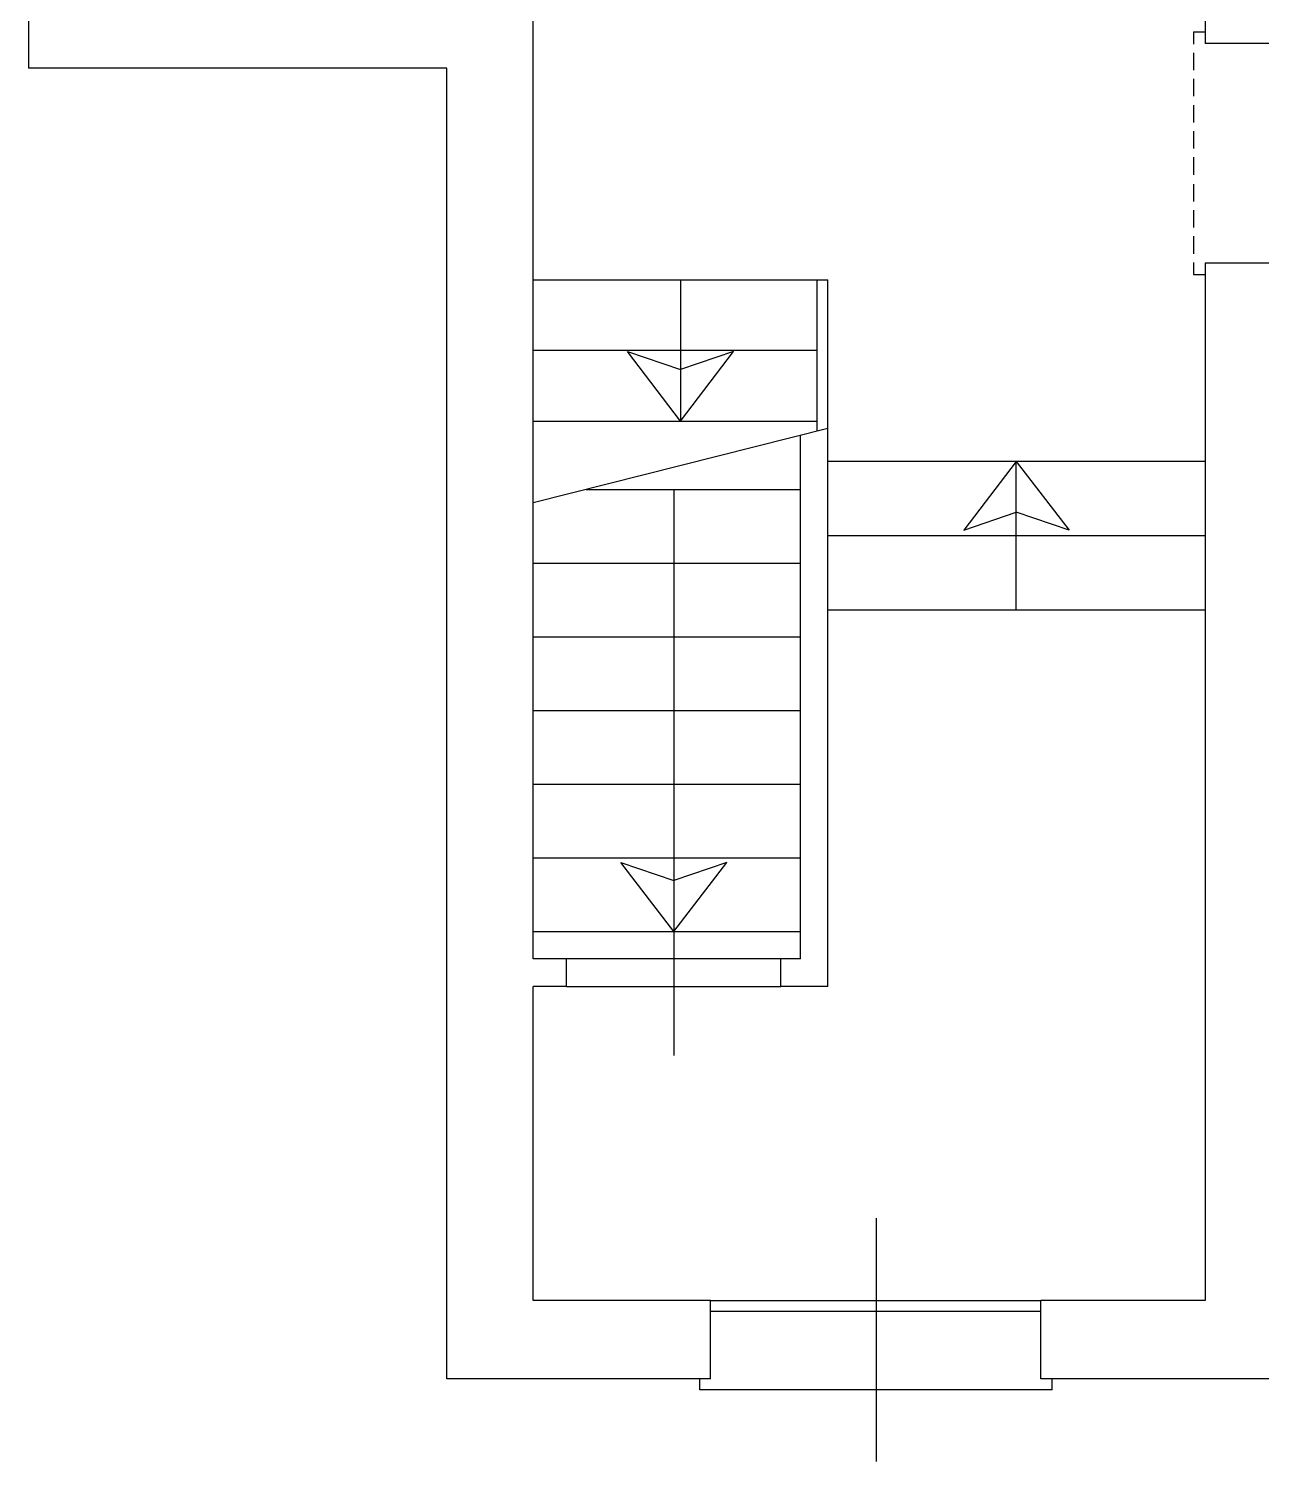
# Model space of a CAD drawing. Header units: millimetres. Extents: x 0 to 11839, y 0 to 13604.
# Drawn here: x 1044 to 4938, y 216 to 4743 of the extents above; entities that cross this region are included whole.
import ezdxf

# ---------------------------------------------------------------- set-up
doc = ezdxf.new("R2010")
doc.units = ezdxf.units.MM
doc.layers.add('PDF_STROKES', color=7, linetype='Continuous')

msp = doc.modelspace()

# ---------------------------------------------------------------- linework, layer by layer
at = {"layer": 'PDF_STROKES'}
for p, q in [((1043.5, 6271.7), (1043.5, 4618.6)), ((2637.4, 1803.4), (2637.4, 4889.5)), ((4760.4, 4889.5), (4760.4, 4696.9)), ((4724.4, 4732.9), (4724.4, 4694.8)), ((4724.4, 4732.9), (4760.4, 4732.9)), ((4724.4, 4667.2), (4724.4, 4612.2)), ((5107.5, 4696.9), (4760.4, 4696.9)), ((2364.3, 4618.6), (1043.5, 4618.6)), ((2364.3, 476.2), (2364.3, 4618.6)), ((4724.4, 4584.7), (4724.4, 4529.7)), ((4724.4, 4502.1), (4724.4, 4447.1)), ((4724.4, 4419.6), (4724.4, 4364.6)), ((4724.4, 4337), (4724.4, 4282)), ((4724.4, 4252.4), (4724.4, 4197.4)), ((4724.4, 4169.8), (4724.4, 4114.8)), ((4724.4, 4087.3), (4724.4, 4032.2)), ((4724.4, 4004.7), (4724.4, 3966.6)), ((4760.4, 4002.6), (4760.4, 723.9)), ((5107.5, 4002.6), (4760.4, 4002.6)), ((2637.4, 3949.7), (3568.7, 3949.7)), ((3103, 3949.7), (3103, 3503.1)), ((3534.8, 3471.3), (3534.8, 3949.7)), ((3568.7, 1716.6), (3568.7, 3949.7)), ((4724.4, 3966.6), (4760.4, 3966.6)), ((2637.4, 3727.5), (3534.8, 3727.5)), ((3103, 3503.1), (2935.8, 3723.2)), ((2935.8, 3723.2), (3103, 3666.1)), ((3103, 3503.1), (3270.3, 3723.2)), ((3270.3, 3723.2), (3103, 3666.1)), ((2637.4, 3503.1), (3534.8, 3503.1)), ((3568.7, 3479.8), (2637.4, 3244.9)), ((3481.9, 1803.4), (3481.9, 3458.6)), ((4760.4, 3376.1), (3568.7, 3376.1)), ((4163.5, 3376.1), (3998.4, 3158.1)), ((4163.5, 2906.2), (4163.5, 3376.1)), ((4163.5, 3376.1), (4330.7, 3158.1)), ((2804.6, 3287.2), (3481.9, 3287.2)), ((3081.9, 3287.2), (3081.9, 1498.6)), ((3998.4, 3158.1), (4163.5, 3215.2)), ((4330.7, 3158.1), (4163.5, 3215.2)), ((4760.4, 3141.1), (3568.7, 3141.1)), ((2637.4, 3054.3), (3481.9, 3054.3)), ((4760.4, 2906.2), (3568.7, 2906.2)), ((2637.4, 2821.5), (3481.9, 2821.5)), ((2637.4, 2588.7), (3481.9, 2588.7)), ((2637.4, 2355.8), (3481.9, 2355.8)), ((2637.4, 2123), (3481.9, 2123)), ((3081.9, 1890.2), (2914.7, 2108.2)), ((2914.7, 2108.2), (3081.9, 2051)), ((3081.9, 1890.2), (3249.1, 2108.2)), ((3249.1, 2108.2), (3081.9, 2051)), ((2637.4, 1890.2), (3481.9, 1890.2)), ((2743.2, 1803.4), (2637.4, 1803.4)), ((2743.2, 1716.6), (2743.2, 1803.4)), ((3420.5, 1803.4), (2743.2, 1803.4)), ((3481.9, 1803.4), (3420.5, 1803.4)), ((3420.5, 1716.6), (3420.5, 1803.4)), ((2743.2, 1716.6), (2637.4, 1716.6)), ((2637.4, 723.9), (2637.4, 1716.6)), ((2743.2, 1716.6), (3420.5, 1716.6)), ((3568.7, 1716.6), (3420.5, 1716.6)), ((3721.1, 984.2), (3721.1, 215.9)), ((3198.3, 723.9), (2637.4, 723.9)), ((3198.3, 476.2), (3198.3, 723.9)), ((3198.3, 723.9), (4241.8, 723.9)), ((3198.3, 690), (4241.8, 690)), ((4760.4, 723.9), (4241.8, 723.9)), ((4241.8, 476.2), (4241.8, 723.9)), ((3198.3, 476.2), (2364.3, 476.2)), ((3164.4, 442.4), (3164.4, 476.2)), ((7562.8, 476.2), (4241.8, 476.2)), ((4277.8, 442.4), (4277.8, 476.2)), ((4277.8, 442.4), (3164.4, 442.4))]:
    msp.add_line(p, q, dxfattribs=at)

doc.saveas('drawing.dxf')
